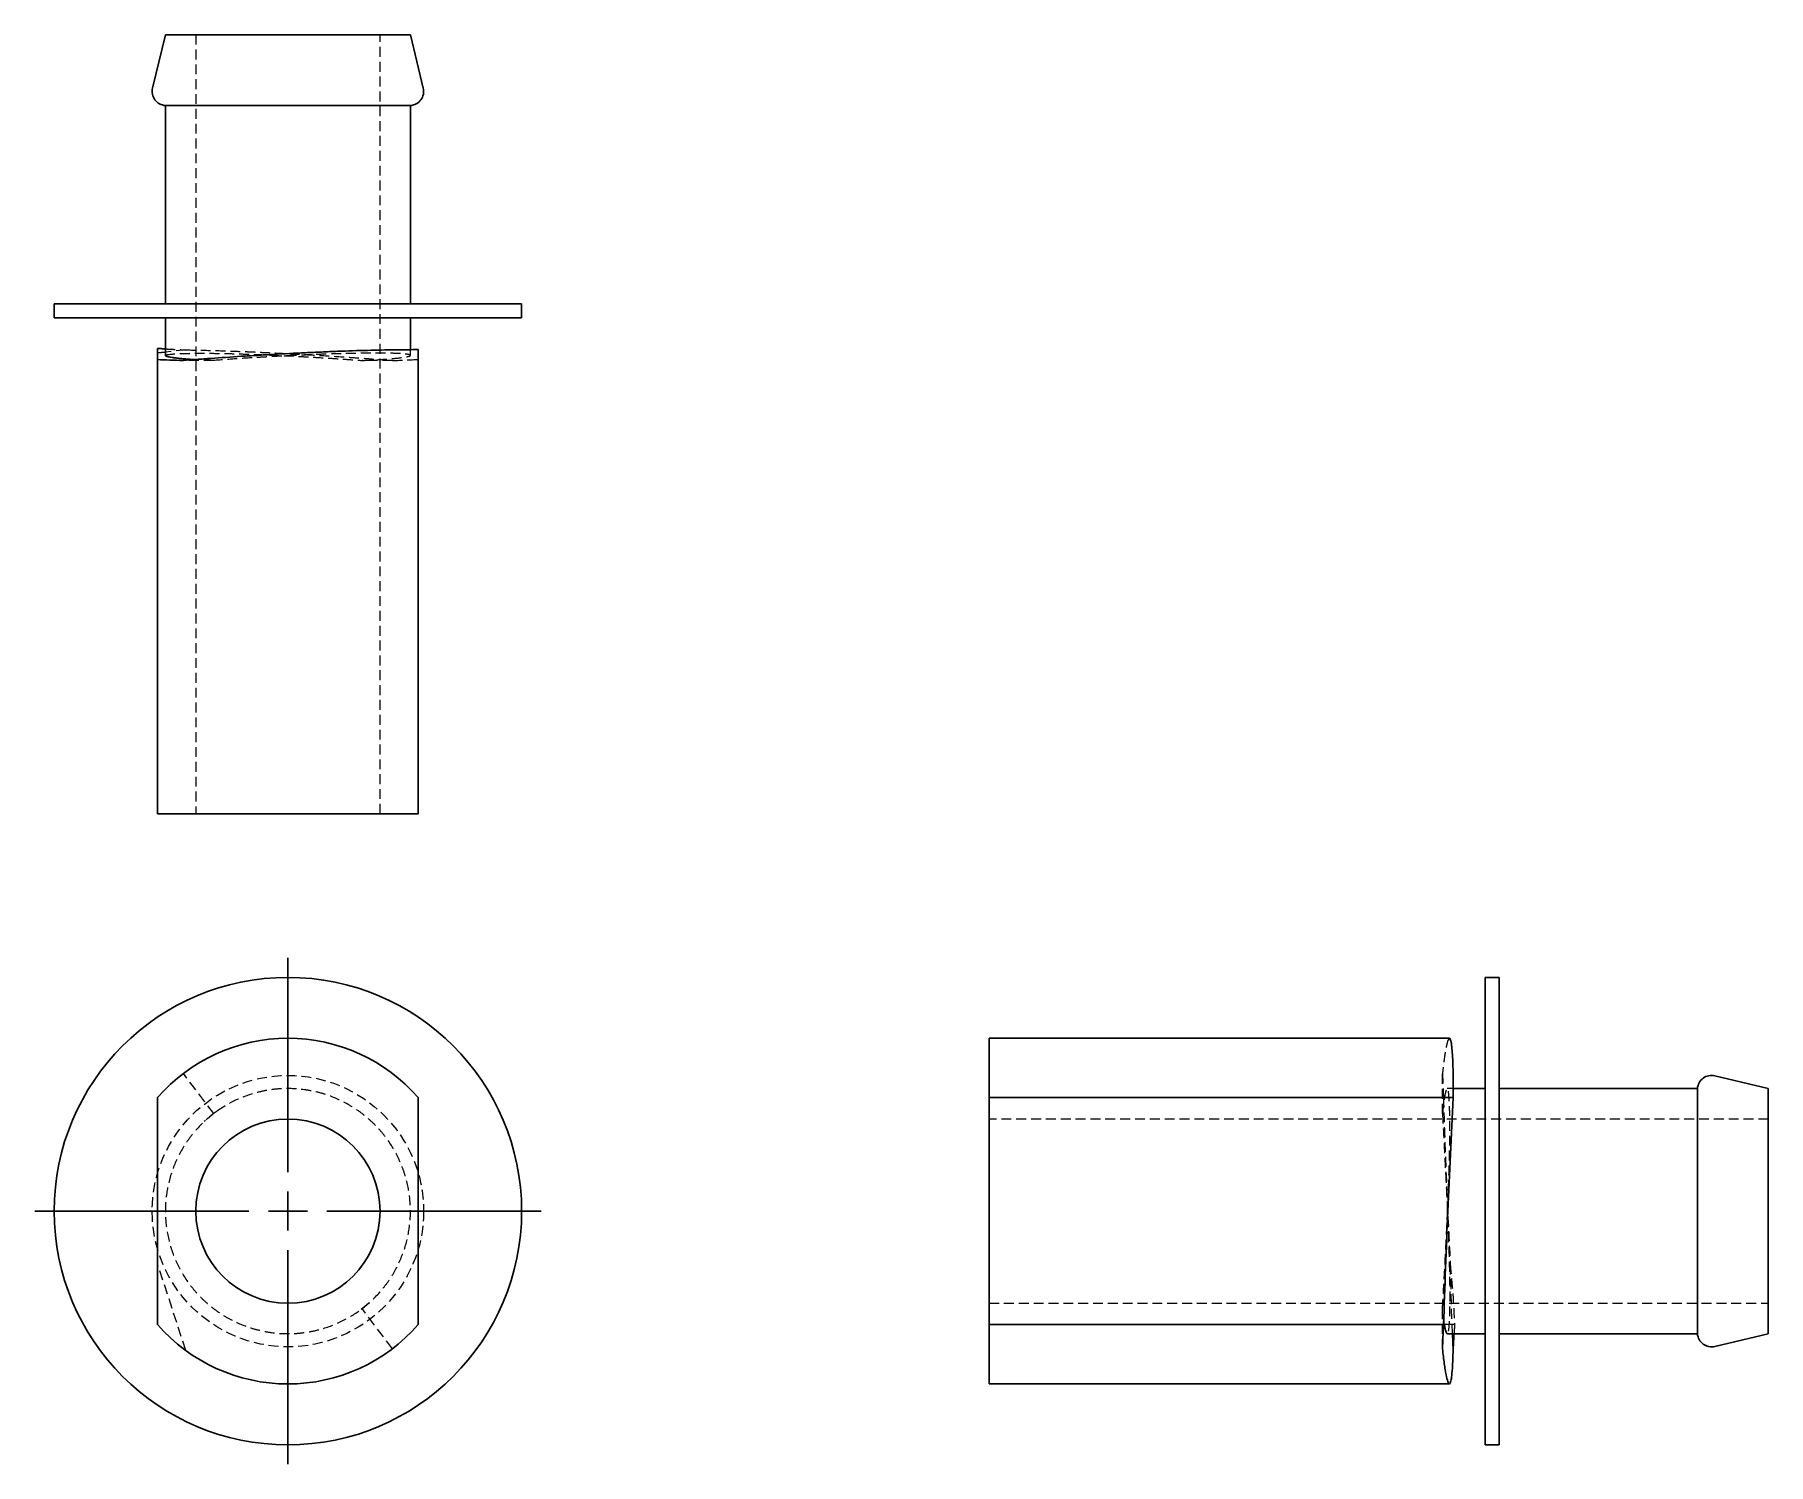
# Model space of a CAD drawing. Header units: millimetres. Extents: x 50 to 273, y 24 to 208.
import ezdxf

# ---------------------------------------------------------------- set-up
doc = ezdxf.new("R2010")
doc.units = ezdxf.units.MM
doc.linetypes.add('HIDDEN', pattern=[1.905, 1.27, -0.635])
doc.layers.add('10', color=7, linetype='Continuous')

# ---------------------------------------------------------------- blocks, each defined once
blk = doc.blocks.new('SW_CENTERMARKSYMBOL_0')
at = {"layer": '10', "color": 0}
for p, q in [((0, 5), (0, 32.5)), ((0, 0), (0, 2.5)), ((-5, 0), (-32.5, 0)), ((0, 0), (-2.5, 0)), ((0, 0), (0, -2.5)), ((0, 0), (2.5, 0)), ((5, 0), (32.5, 0)), ((0, -5), (0, -32.5))]:
    blk.add_line(p, q, dxfattribs=at)

msp = doc.modelspace()

# ---------------------------------------------------------------- linework, layer by layer
at = {"color": 7, "linetype": 'Continuous', "lineweight": 25}
for p, q in [((67.27, 208), (65.63, 201.15)), ((67.27, 208), (98.73, 208)), ((100.37, 201.15), (98.73, 208)), ((67.27, 198.91), (67.27, 173.45)), ((98.73, 198.91), (67.27, 198.91)), ((98.73, 173.45), (98.73, 198.91)), ((53, 173.45), (53, 171.64)), ((53, 173.45), (113, 173.45)), ((113, 171.64), (53, 171.64)), ((67.27, 171.64), (67.27, 166.81)), ((98.73, 167.57), (98.73, 171.64)), ((113, 171.64), (113, 173.45)), ((67.27, 167.27), (66.27, 167.17)), ((99.73, 167.57), (99.73, 108)), ((66.27, 166.3), (66.27, 108)), ((99.73, 108), (66.27, 108)), ((238.45, 87), (236.64, 87)), ((236.64, 57), (236.64, 87)), ((238.45, 87), (238.45, 57)), ((232.07, 79.18), (173, 79.18)), ((173, 71.57), (173, 79.18)), ((273, 72.73), (266.15, 74.37)), ((66.27, 71.57), (66.27, 42.43)), ((99.73, 42.43), (99.73, 71.57)), ((173, 42.43), (173, 71.57)), ((232.57, 71.57), (173, 71.57)), ((236.64, 72.73), (232.57, 72.73)), ((263.91, 72.73), (238.45, 72.73)), ((263.91, 57), (263.91, 72.73)), ((273, 72.73), (273, 57)), ((236.64, 27), (236.64, 57)), ((238.45, 57), (238.45, 27)), ((263.91, 41.27), (263.91, 57)), ((273, 57), (273, 41.27)), ((173, 34.82), (173, 42.43)), ((231.32, 42.43), (173, 42.43)), ((231.78, 41.27), (236.64, 41.27)), ((232.54, 39.09), (232.46, 41.27)), ((238.45, 41.27), (263.91, 41.27)), ((266.15, 39.63), (273, 41.27)), ((173, 34.82), (232.06, 34.82)), ((236.64, 27), (238.45, 27))]:
    msp.add_line(p, q, dxfattribs=at)
at = {"color": 7, "linetype": 'HIDDEN', "lineweight": 18}
for p, q in [((71.18, 208), (71.18, 108)), ((94.82, 108), (94.82, 208)), ((69.91, 167.54), (67.27, 167.27)), ((98.73, 166.84), (98.73, 167.57)), ((73.48, 166.18), (69.58, 166.18)), ((96.42, 166.18), (92.52, 166.18)), ((73.48, 69.52), (69.58, 74.66)), ((231.18, 69.52), (231.18, 74.66)), ((232.57, 72.73), (231.78, 72.73)), ((273, 68.82), (173, 68.82)), ((98.73, 57.08), (98.73, 57)), ((98.73, 57), (98.73, 56.91)), ((69.91, 39.09), (66.27, 50.23)), ((232.46, 41.27), (232.17, 50.23)), ((173, 45.18), (273, 45.18)), ((96.42, 39.34), (92.52, 44.48)), ((231.18, 39.34), (231.18, 44.48)), ((232.73, 42.43), (231.32, 42.43))]:
    msp.add_line(p, q, dxfattribs=at)
at = {"color": 7, "linetype": 'HIDDEN', "lineweight": 18, "flags": 128}
msp.add_lwpolyline([(93.38, 45.18), (92.66, 44.59), (91.9, 44.03)], dxfattribs=at)
at = {"color": 7, "linetype": 'Continuous', "lineweight": 25}
for radius in [30, 11.82]:
    msp.add_circle((83, 57), radius, dxfattribs=at)
at = {"color": 7, "linetype": 'HIDDEN', "lineweight": 18}
msp.add_circle((83, 57), 17.42, dxfattribs=at)
at = {"color": 7, "linetype": 'Continuous', "lineweight": 25}
for centre, radius, start, end in [((67.4, 200.72), 1.82, 166.5043, 266.1098), ((98.6, 200.72), 1.82, 273.8902, 13.4957), ((83, 57), 22.18, 41.0534, 138.9466), ((265.72, 72.6), 1.82, 76.5043, 176.1098), ((83, 57), 22.18, 221.0534, 318.9466), ((265.72, 41.4), 1.82, 183.8902, 283.4957)]:
    msp.add_arc(centre, radius, start, end, dxfattribs=at)
at = {"color": 7, "linetype": 'HIDDEN', "lineweight": 18}
msp.add_arc((83, 57), 15.73, 125.3549, 133.038, dxfattribs=at)
at = {"color": 7, "linetype": 'Continuous', "lineweight": 25}
for points, knots in [([(66.27, 167.73), (66.43, 167.72), (66.74, 167.7), (67.07, 167.68), (67.26, 167.67), (67.27, 167.67)], [0, 0, 0, 0, 0.474463, 0.949394, 1, 1, 1, 1]), ([(66.27, 166.3), (66.27, 166.4), (66.27, 166.53), (66.27, 166.83), (66.27, 166.99), (66.27, 167.17)], [0, 0, 0, 0, 0.5, 0.5, 1, 1, 1, 1]), ([(99.73, 167.57), (98.81, 167.57), (97.8, 167.57), (96.17, 167.55), (95.6, 167.54), (94.43, 167.51), (93.82, 167.5), (91.96, 167.45), (90.68, 167.41), (88.69, 167.33), (88.01, 167.3), (86.64, 167.24), (85.95, 167.21), (83.88, 167.11), (82.49, 167.04), (80.76, 166.94), (80.42, 166.92), (79.73, 166.88), (79.38, 166.86), (78.35, 166.8), (77.67, 166.76), (75.68, 166.63), (74.39, 166.54), (72.51, 166.41), (71.9, 166.36), (70.71, 166.27), (70.14, 166.23), (69.58, 166.18)], [0, 0, 0, 0, 0.125, 0.125, 0.1875, 0.1875, 0.25, 0.25, 0.375, 0.375, 0.4375, 0.4375, 0.5, 0.5, 0.625, 0.625, 0.65625, 0.65625, 0.6875, 0.6875, 0.75, 0.75, 0.875, 0.875, 0.9375, 0.9375, 1, 1, 1, 1]), ([(71.1, 166.3), (70.95, 166.31), (70.5, 166.33), (69.88, 166.38), (69.19, 166.44), (68.6, 166.5), (67.96, 166.59), (67.53, 166.67), (67.3, 166.75), (67.28, 166.79), (67.27, 166.81)], [0, 0, 0, 0, 0.059302, 0.176399, 0.293495, 0.413993, 0.534491, 0.763952, 0.881976, 1, 1, 1, 1]), ([(232.57, 71.57), (232.57, 72.02), (232.57, 72.93), (232.56, 74.16), (232.54, 75.29), (232.5, 76.29), (232.46, 77.14), (232.4, 77.85), (232.34, 78.42), (232.26, 78.84), (232.18, 79.09), (232.11, 79.2), (232.07, 79.17), (232.07, 79.17)], [0, 0, 0, 0, 0.097041, 0.194083, 0.293946, 0.39381, 0.49085, 0.587891, 0.687744, 0.787598, 0.88476, 0.981922, 1, 1, 1, 1]), ([(231.32, 42.43), (231.39, 44.86), (231.48, 47.29), (231.67, 52.15), (231.77, 54.57), (232.09, 61.86), (232.33, 66.71), (232.57, 71.57)], [0, 0, 0, 0, 0.25, 0.25, 0.5, 0.5, 1, 1, 1, 1]), ([(231.78, 41.29), (231.77, 41.28), (231.74, 41.27), (231.69, 41.36), (231.61, 41.56), (231.54, 41.87), (231.47, 42.19), (231.43, 42.45), (231.42, 42.52)], [0, 0, 0, 0, 0.070054, 0.283859, 0.492152, 0.700444, 0.914762, 1, 1, 1, 1]), ([(232.67, 41.27), (232.66, 41.16), (232.64, 40.88), (232.61, 40.36), (232.58, 39.74), (232.55, 39.31), (232.54, 39.09)], [0, 0, 0, 0, 0.148461, 0.355936, 0.677585, 1, 1, 1, 1]), ([(232.54, 39.09), (232.52, 38.39), (232.5, 37.77), (232.45, 36.7), (232.41, 36.25), (232.35, 35.7), (232.33, 35.54), (232.28, 35.27), (232.25, 35.16), (232.18, 34.89), (232.12, 34.81), (232.02, 34.82), (231.99, 34.85), (231.92, 34.96), (231.89, 35.04), (231.79, 35.33), (231.71, 35.62), (231.6, 36.2), (231.56, 36.41), (231.49, 36.89), (231.45, 37.15), (231.33, 37.98), (231.26, 38.62), (231.18, 39.34)], [0, 0, 0, 0, 0.125, 0.125, 0.25, 0.25, 0.3125, 0.3125, 0.375, 0.375, 0.5, 0.5, 0.5625, 0.5625, 0.625, 0.625, 0.75, 0.75, 0.8125, 0.8125, 0.875, 0.875, 1, 1, 1, 1])]:
    msp.add_open_spline(points, degree=3, knots=knots, dxfattribs=at)
for points in [[(66.27, 167.17), (66.27, 167.44), (66.27, 167.61), (66.27, 167.73)], [(69.58, 166.18), (68.37, 166.21), (67.27, 166.25), (66.27, 166.3)], [(231.18, 39.34), (231.21, 40.26), (231.26, 41.29), (231.32, 42.43)]]:
    msp.add_open_spline(points, degree=3, dxfattribs=at)
at = {"color": 7, "linetype": 'HIDDEN', "lineweight": 18}
for points, knots in [([(67.27, 167.67), (67.42, 167.66), (67.73, 167.64), (68.32, 167.61), (69.05, 167.58), (69.62, 167.55), (69.91, 167.54)], [0, 0, 0, 0, 0.178608, 0.378738, 0.688999, 1, 1, 1, 1]), ([(67.27, 166.81), (67.27, 166.88), (67.47, 166.93), (68.07, 167), (68.32, 167.02), (68.91, 167.06), (69.25, 167.07), (69.82, 167.09), (70.02, 167.09), (70.45, 167.1), (70.68, 167.11), (71.38, 167.11), (71.88, 167.11), (72.95, 167.11), (73.52, 167.1), (74.43, 167.08), (74.74, 167.08), (75.37, 167.07), (75.69, 167.06), (76.66, 167.03), (77.33, 167.01), (78.37, 166.98), (78.72, 166.96), (79.42, 166.94), (79.78, 166.92), (81.58, 166.85), (83.02, 166.78), (84.84, 166.68), (85.21, 166.66), (85.93, 166.62), (86.28, 166.6), (87.34, 166.54), (88.03, 166.49), (89.38, 166.41), (90.05, 166.36), (91.32, 166.27), (91.93, 166.23), (92.52, 166.18)], [0, 0, 0, 0, 0.125, 0.125, 0.1875, 0.1875, 0.25, 0.25, 0.28125, 0.28125, 0.3125, 0.3125, 0.375, 0.375, 0.4375, 0.4375, 0.46875, 0.46875, 0.5, 0.5, 0.5625, 0.5625, 0.59375, 0.59375, 0.625, 0.625, 0.75, 0.75, 0.78125, 0.78125, 0.8125, 0.8125, 0.875, 0.875, 0.9375, 0.9375, 1, 1, 1, 1]), ([(69.91, 167.54), (70.88, 167.52), (71.89, 167.5), (73.99, 167.45), (75.08, 167.41), (76.78, 167.35), (77.36, 167.33), (78.51, 167.28), (79.09, 167.25), (80.84, 167.18), (82.01, 167.12), (83.8, 167.02), (84.39, 166.99), (85.57, 166.92), (86.16, 166.89), (87.9, 166.79), (89.04, 166.71), (90.73, 166.6), (91.28, 166.56), (92.37, 166.49), (92.91, 166.45), (94.47, 166.33), (95.47, 166.26), (96.42, 166.18)], [0, 0, 0, 0, 0.125, 0.125, 0.25, 0.25, 0.3125, 0.3125, 0.375, 0.375, 0.5, 0.5, 0.5625, 0.5625, 0.625, 0.625, 0.75, 0.75, 0.8125, 0.8125, 0.875, 0.875, 1, 1, 1, 1]), ([(92.52, 166.18), (93.34, 166.22), (94.1, 166.26), (95.12, 166.32), (95.45, 166.35), (96.05, 166.39), (96.33, 166.42), (97.11, 166.49), (97.53, 166.54), (98.21, 166.64), (98.45, 166.69), (98.65, 166.76), (98.7, 166.79), (98.74, 166.83), (98.73, 166.86), (98.63, 166.92), (98.47, 166.96), (98.08, 167.01), (97.92, 167.02), (97.56, 167.05), (97.36, 167.07), (96.69, 167.1), (96.15, 167.11), (95.21, 167.12), (94.88, 167.13), (94.17, 167.13), (93.44, 167.12), (92.64, 167.11), (91.81, 167.1), (91.37, 167.09), (90.03, 167.06), (89.1, 167.03), (87.64, 166.98), (87.15, 166.97), (86.14, 166.93), (85.63, 166.9), (84.1, 166.84), (83.08, 166.79), (81.54, 166.71), (81.02, 166.68), (80, 166.62), (79.5, 166.59), (78.02, 166.5), (77.05, 166.44), (75.19, 166.31), (74.31, 166.25), (73.48, 166.18)], [0, 0, 0, 0, 0.0625, 0.0625, 0.09375, 0.09375, 0.125, 0.125, 0.1875, 0.1875, 0.25, 0.25, 0.28125, 0.28125, 0.3125, 0.3125, 0.375, 0.375, 0.40625, 0.40625, 0.4375, 0.4375, 0.5, 0.5, 0.53125, 0.53125, 0.5625, 0.59375, 0.59375, 0.625, 0.625, 0.6875, 0.6875, 0.71875, 0.71875, 0.75, 0.75, 0.8125, 0.8125, 0.84375, 0.84375, 0.875, 0.875, 0.9375, 0.9375, 1, 1, 1, 1]), ([(73.48, 166.18), (72.97, 166.2), (72.11, 166.24), (71.39, 166.28), (71.1, 166.3)], [0, 0, 0, 0, 0.59542, 1, 1, 1, 1]), ([(232.07, 79.17), (232.04, 79.16), (231.98, 79.15), (231.88, 78.94), (231.77, 78.58), (231.65, 78.06), (231.53, 77.4), (231.41, 76.59), (231.29, 75.69), (231.22, 75), (231.18, 74.66)], [0, 0, 0, 0, 0.107499, 0.238728, 0.366612, 0.494495, 0.626079, 0.757662, 0.878457, 1, 1, 1, 1]), ([(92.52, 44.48), (93.34, 45.11), (94.1, 45.81), (95.12, 46.97), (95.45, 47.38), (96.05, 48.21), (96.33, 48.64), (97.11, 49.97), (97.53, 50.9), (98.21, 52.87), (98.45, 53.86), (98.65, 55.39), (98.7, 55.9), (98.74, 56.93), (98.73, 57.45), (98.63, 58.99), (98.47, 60), (98.08, 61.49), (97.92, 61.99), (97.56, 62.96), (97.36, 63.43), (96.69, 64.82), (96.15, 65.69), (95.21, 66.93), (94.88, 67.32), (94.17, 68.08), (93.44, 68.8), (92.64, 69.44), (91.81, 70.04), (91.37, 70.32), (90.03, 71.11), (89.1, 71.53), (87.64, 72.04), (87.15, 72.18), (86.14, 72.42), (85.63, 72.51), (84.1, 72.72), (83.08, 72.76), (81.54, 72.67), (81.02, 72.61), (80, 72.45), (79.5, 72.34), (78.02, 71.95), (77.05, 71.6), (75.19, 70.69), (74.31, 70.15), (73.48, 69.52)], [0, 0, 0, 0, 0.0625, 0.0625, 0.09375, 0.09375, 0.125, 0.125, 0.1875, 0.1875, 0.25, 0.25, 0.28125, 0.28125, 0.3125, 0.3125, 0.375, 0.375, 0.40625, 0.40625, 0.4375, 0.4375, 0.5, 0.5, 0.53125, 0.53125, 0.5625, 0.59375, 0.59375, 0.625, 0.625, 0.6875, 0.6875, 0.71875, 0.71875, 0.75, 0.75, 0.8125, 0.8125, 0.84375, 0.84375, 0.875, 0.875, 0.9375, 0.9375, 1, 1, 1, 1]), ([(231.18, 44.48), (231.22, 45.11), (231.26, 45.81), (231.32, 46.97), (231.35, 47.38), (231.39, 48.21), (231.42, 48.64), (231.49, 49.97), (231.54, 50.9), (231.64, 52.87), (231.69, 53.86), (231.76, 55.39), (231.79, 55.9), (231.83, 56.93), (231.86, 57.45), (231.92, 58.99), (231.96, 60), (232.01, 61.49), (232.02, 61.99), (232.05, 62.96), (232.07, 63.43), (232.1, 64.82), (232.11, 65.69), (232.12, 66.93), (232.13, 67.32), (232.13, 68.08), (232.12, 68.8), (232.11, 69.44), (232.1, 70.04), (232.09, 70.32), (232.06, 71.11), (232.03, 71.53), (231.98, 72.04), (231.97, 72.18), (231.93, 72.42), (231.9, 72.51), (231.84, 72.72), (231.79, 72.76), (231.71, 72.67), (231.68, 72.61), (231.62, 72.45), (231.59, 72.34), (231.5, 71.95), (231.44, 71.6), (231.31, 70.69), (231.25, 70.15), (231.18, 69.52)], [0, 0, 0, 0, 0.0625, 0.0625, 0.09375, 0.09375, 0.125, 0.125, 0.1875, 0.1875, 0.25, 0.25, 0.28125, 0.28125, 0.3125, 0.3125, 0.375, 0.375, 0.40625, 0.40625, 0.4375, 0.4375, 0.5, 0.5, 0.53125, 0.53125, 0.5625, 0.59375, 0.59375, 0.625, 0.625, 0.6875, 0.6875, 0.71875, 0.71875, 0.75, 0.75, 0.8125, 0.8125, 0.84375, 0.84375, 0.875, 0.875, 0.9375, 0.9375, 1, 1, 1, 1]), ([(231.3, 71.57), (231.4, 68.01), (231.53, 64.45), (231.83, 57.34), (231.99, 53.78), (232.17, 50.23)], [0, 0, 0, 0, 0.5, 0.5, 1, 1, 1, 1]), ([(73.48, 69.52), (72.66, 68.89), (71.9, 68.19), (70.88, 67.03), (70.55, 66.62), (69.95, 65.79), (69.67, 65.36), (68.89, 64.03), (68.47, 63.1), (67.79, 61.13), (67.55, 60.14), (67.35, 58.61), (67.3, 58.1), (67.26, 57.07), (67.27, 56.55), (67.37, 55.01), (67.53, 54), (67.92, 52.5), (68.08, 52.01), (68.44, 51.04), (68.64, 50.57), (69.31, 49.18), (69.85, 48.31), (70.79, 47.07), (71.13, 46.67), (71.83, 45.92), (72.56, 45.2), (73.36, 44.56), (74.19, 43.96), (74.63, 43.67), (75.97, 42.89), (76.9, 42.47), (78.36, 41.96), (78.85, 41.82), (79.86, 41.58), (80.37, 41.49), (81.9, 41.28), (82.92, 41.24), (84.46, 41.33), (84.98, 41.39), (86, 41.55), (86.5, 41.66), (87.98, 42.05), (88.95, 42.4), (90.81, 43.31), (91.69, 43.85), (92.52, 44.48)], [0, 0, 0, 0, 0.0625, 0.0625, 0.09375, 0.09375, 0.125, 0.125, 0.1875, 0.1875, 0.25, 0.25, 0.28125, 0.28125, 0.3125, 0.3125, 0.375, 0.375, 0.40625, 0.40625, 0.4375, 0.4375, 0.5, 0.5, 0.53125, 0.53125, 0.5625, 0.59375, 0.59375, 0.625, 0.625, 0.6875, 0.6875, 0.71875, 0.71875, 0.75, 0.75, 0.8125, 0.8125, 0.84375, 0.84375, 0.875, 0.875, 0.9375, 0.9375, 1, 1, 1, 1]), ([(231.18, 69.52), (231.2, 69.11), (231.25, 68.27), (231.32, 66.94), (231.38, 65.7), (231.44, 64.57), (231.5, 63.37), (231.59, 61.74), (231.67, 60.04), (231.75, 58.32), (231.81, 57), (231.87, 55.69), (231.92, 54.38), (231.97, 53.08), (232.01, 51.8), (232.04, 50.58), (232.07, 49.39), (232.09, 48.26), (232.11, 47.18), (232.11, 46.18), (232.11, 45.26), (232.1, 44.42), (232.08, 43.66), (232.06, 43.01), (232.02, 42.45), (231.98, 42), (231.93, 41.65), (231.88, 41.41), (231.83, 41.29), (231.79, 41.29), (231.78, 41.29)], [0, 0, 0, 0, 0.050253, 0.101316, 0.134719, 0.168122, 0.202495, 0.236868, 0.302324, 0.335992, 0.36966, 0.403001, 0.436341, 0.470649, 0.504958, 0.538299, 0.571641, 0.605954, 0.640267, 0.673558, 0.706848, 0.741108, 0.775368, 0.808632, 0.841897, 0.876125, 0.910354, 0.943658, 0.976961, 1, 1, 1, 1]), ([(231.42, 42.52), (231.41, 42.62), (231.36, 42.93), (231.28, 43.57), (231.21, 44.17), (231.18, 44.48)], [0, 0, 0, 0, 0.205164, 0.60061, 1, 1, 1, 1]), ([(232.73, 42.43), (232.72, 42.26), (232.7, 41.91), (232.68, 41.53), (232.67, 41.32), (232.67, 41.27)], [0, 0, 0, 0, 0.437691, 0.875813, 1, 1, 1, 1])]:
    msp.add_open_spline(points, degree=3, knots=knots, dxfattribs=at)
for points in [[(96.42, 166.18), (97.63, 166.21), (98.73, 166.26), (99.73, 166.32)], [(231.18, 74.66), (231.21, 73.74), (231.25, 72.71), (231.3, 71.57)], [(232.17, 50.23), (232.44, 47.64), (232.61, 45.04), (232.73, 42.43)]]:
    msp.add_open_spline(points, degree=3, dxfattribs=at)

# ---------------------------------------------------------------- block references
at = {"layer": '10'}
msp.add_blockref('SW_CENTERMARKSYMBOL_0', (83, 57), dxfattribs=at)

doc.saveas('drawing.dxf')
